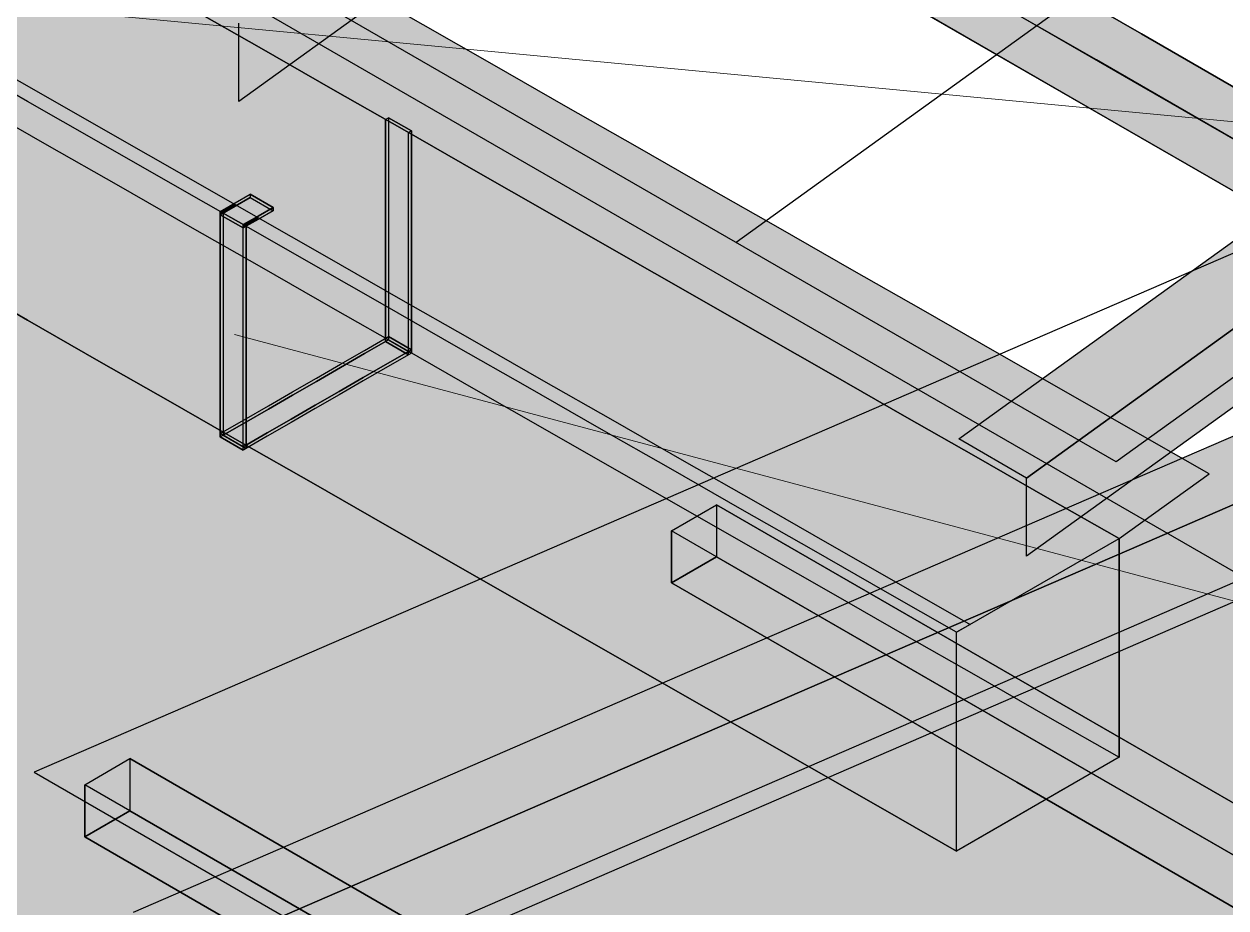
# Model space of a CAD drawing. Header units: metres. Extents: x 0 to 34.2, y 0 to 17.8.
# Drawn here: x 8.244 to 9.398, y 9.224 to 10.072 of the extents above; entities that cross this region are included whole.
import ezdxf

# ---------------------------------------------------------------- set-up
doc = ezdxf.new("R2010")
doc.units = ezdxf.units.M
doc.header["$LTSCALE"] = 0.25
doc.layers.add('ISO-ARISTAS', color=8, linetype='CONTINUOUS')
doc.layers.add('ISO-CONCRETO-SUP', color=254, linetype='CONTINUOUS', true_color=0xe8e8e8)
doc.layers.add('LLAMADAS', color=30, linetype='CONTINUOUS', lineweight=18)

msp = doc.modelspace()

# ---------------------------------------------------------------- linework, layer by layer
at = {"layer": 'ISO-ARISTAS', "color": 250}
for p, q in [((11.0175, 11.3706), (8.9278, 9.8624)), ((11.3822, 11.16), (9.2925, 9.6519)), ((9.2925, 9.6519), (7.6514, 10.5994)), ((10.3439, 10.2589), (8.2542, 9.354)), ((8.1866, 10.25), (8.8572, 9.8628)), ((9.3168, 10.0626), (8.9885, 10.2521)), ((8.9885, 10.2521), (9.3168, 10.0626)), ((9.2735, 10.0376), (8.9452, 10.2271)), ((9.2735, 10.0376), (8.9452, 10.2271)), ((8.7472, 10.212), (8.4503, 9.9977)), ((8.9885, 10.2021), (9.3168, 10.0126)), ((8.9885, 10.2021), (9.3168, 10.0126)), ((9.2735, 9.9876), (8.9452, 10.1771)), ((8.9452, 10.1771), (9.2735, 9.9876)), ((8.6273, 10.0714), (8.5587, 10.1106)), ((8.4721, 10.0486), (8.4035, 10.0878)), ((8.4035, 10.0878), (8.4721, 10.0486)), ((8.4503, 9.9977), (8.4503, 10.0728)), ((8.6959, 10.0322), (8.6273, 10.0714)), ((8.5856, 9.1626), (10.6753, 10.0675)), ((9.645, 9.8731), (9.3168, 10.0626)), ((9.3168, 10.0626), (9.645, 9.8731)), ((8.5407, 10.0094), (8.4721, 10.0486)), ((8.4721, 10.0486), (8.5407, 10.0094)), ((8.2476, 9.9978), (8.179, 10.037)), ((8.2476, 9.9978), (8.179, 10.037)), ((8.192, 10.0445), (8.2606, 10.0053)), ((9.6017, 9.8481), (9.2735, 10.0376)), ((9.6017, 9.8481), (9.2735, 10.0376)), ((8.7644, 9.993), (8.6959, 10.0322)), ((9.3168, 10.0126), (9.645, 9.8231)), ((9.3168, 10.0126), (9.645, 9.8231)), ((8.2606, 10.0053), (8.3292, 9.9661)), ((8.6093, 9.9702), (8.5407, 10.0094)), ((8.5407, 10.0094), (8.6093, 9.9702)), ((8.1977, 9.9954), (8.2663, 9.9562)), ((8.1977, 9.9954), (8.2663, 9.9562)), ((8.3162, 9.9586), (8.2476, 9.9978)), ((8.3162, 9.9586), (8.2476, 9.9978)), ((8.833, 9.9538), (8.7644, 9.993)), ((8.5913, 9.9806), (8.594, 9.9822)), ((8.5913, 9.9806), (8.594, 9.9822)), ((8.5913, 9.9539), (8.5913, 9.9806)), ((8.6133, 9.9679), (8.5913, 9.9806)), ((8.5913, 9.9806), (8.5913, 9.9539)), ((8.6133, 9.9679), (8.5913, 9.9806)), ((8.594, 9.9822), (8.594, 9.9555)), ((8.616, 9.9695), (8.594, 9.9822)), ((8.594, 9.9822), (8.594, 9.9555)), ((8.594, 9.9822), (8.616, 9.9695)), ((9.6017, 9.7981), (9.2735, 9.9876)), ((9.2735, 9.9876), (9.6017, 9.7981)), ((8.3292, 9.9661), (8.3978, 9.9269)), ((8.6778, 9.931), (8.6093, 9.9702)), ((8.6093, 9.9702), (8.6778, 9.931)), ((8.6133, 9.9679), (8.616, 9.9695)), ((8.616, 9.9695), (8.6133, 9.9679)), ((8.6133, 9.9412), (8.6133, 9.9679)), ((8.6133, 9.9412), (8.6133, 9.9679)), ((8.616, 9.9428), (8.616, 9.9695)), ((8.616, 9.9695), (8.616, 9.9428)), ((8.2663, 9.9562), (8.3349, 9.917)), ((8.2663, 9.9562), (8.3349, 9.917)), ((8.3848, 9.9194), (8.3162, 9.9586)), ((8.3848, 9.9194), (8.3162, 9.9586)), ((8.5913, 9.9273), (8.5913, 9.9539)), ((8.5913, 9.9539), (8.5913, 9.9273)), ((8.594, 9.9555), (8.594, 9.9289)), ((8.594, 9.9555), (8.594, 9.9289)), ((8.616, 9.9162), (8.616, 9.9428)), ((8.616, 9.9428), (8.616, 9.9162)), ((8.9016, 9.9146), (8.833, 9.9538)), ((8.6133, 9.9146), (8.6133, 9.9412)), ((8.6133, 9.9146), (8.6133, 9.9412)), ((8.7464, 9.8918), (8.6778, 9.931)), ((8.6778, 9.931), (8.7464, 9.8918)), ((8.4534, 9.8802), (8.3848, 9.9194)), ((8.4534, 9.8802), (8.3848, 9.9194)), ((8.3978, 9.9269), (8.4664, 9.8877)), ((8.5913, 9.9006), (8.5913, 9.9273)), ((8.5913, 9.9273), (8.5913, 9.9006)), ((8.594, 9.9289), (8.594, 9.9022)), ((8.594, 9.9289), (8.594, 9.9022)), ((8.3349, 9.917), (8.4035, 9.8778)), ((8.3349, 9.917), (8.4035, 9.8778)), ((8.447, 9.9004), (8.4614, 9.9087)), ((8.447, 9.9004), (8.4614, 9.9087)), ((8.4614, 9.9087), (8.4614, 9.9056)), ((8.4834, 9.896), (8.4614, 9.9087)), ((8.4614, 9.9087), (8.4614, 9.9056)), ((8.4614, 9.9087), (8.4834, 9.896)), ((8.6133, 9.8879), (8.6133, 9.9146)), ((8.6133, 9.8879), (8.6133, 9.9146)), ((8.616, 9.8895), (8.616, 9.9162)), ((8.616, 9.9162), (8.616, 9.8895)), ((8.9702, 9.8754), (8.9016, 9.9146)), ((8.4327, 9.8922), (8.447, 9.9004)), ((8.4327, 9.8922), (8.447, 9.9004)), ((8.447, 9.8973), (8.4327, 9.889)), ((8.4327, 9.889), (8.447, 9.8973)), ((8.4614, 9.9056), (8.447, 9.8973)), ((8.447, 9.8973), (8.4614, 9.9056)), ((8.4614, 9.9056), (8.4834, 9.8929)), ((8.4614, 9.9056), (8.4834, 9.8929)), ((8.5913, 9.874), (8.5913, 9.9006)), ((8.5913, 9.9006), (8.5913, 9.874)), ((8.594, 9.9022), (8.594, 9.8756)), ((8.594, 9.9022), (8.594, 9.8756)), ((8.4327, 9.889), (8.4327, 9.8922)), ((8.4547, 9.8795), (8.4327, 9.8922)), ((8.4547, 9.8795), (8.4327, 9.8922)), ((8.4327, 9.8922), (8.4327, 9.889)), ((8.4327, 9.889), (8.4354, 9.8906)), ((8.4327, 9.889), (8.4354, 9.8906)), ((8.4327, 9.8623), (8.4327, 9.889)), ((8.4547, 9.8763), (8.4327, 9.889)), ((8.4327, 9.889), (8.4327, 9.8623)), ((8.4547, 9.8763), (8.4327, 9.889)), ((8.4547, 9.8763), (8.4327, 9.889)), ((8.4327, 9.889), (8.4547, 9.8763)), ((8.4354, 9.8906), (8.4354, 9.8639)), ((8.4574, 9.8779), (8.4354, 9.8906)), ((8.4354, 9.8906), (8.4354, 9.8639)), ((8.4354, 9.8906), (8.4574, 9.8779)), ((8.469, 9.8877), (8.4547, 9.8795)), ((8.4547, 9.8795), (8.469, 9.8877)), ((8.4664, 9.8877), (8.535, 9.8485)), ((8.4834, 9.896), (8.469, 9.8877)), ((8.469, 9.8877), (8.4834, 9.896)), ((8.4834, 9.8929), (8.469, 9.8846)), ((8.4834, 9.8929), (8.469, 9.8846)), ((8.4834, 9.8929), (8.4834, 9.896)), ((8.4834, 9.896), (8.4834, 9.8929)), ((8.6133, 9.8613), (8.6133, 9.8879)), ((8.6133, 9.8613), (8.6133, 9.8879)), ((8.616, 9.8629), (8.616, 9.8895)), ((8.616, 9.8895), (8.616, 9.8629)), ((8.815, 9.8526), (8.7464, 9.8918)), ((8.7464, 9.8918), (8.815, 9.8526)), ((9.1414, 9.6738), (9.4383, 9.888)), ((8.4035, 9.8778), (8.4721, 9.8386)), ((8.4035, 9.8778), (8.4721, 9.8386)), ((8.522, 9.841), (8.4534, 9.8802)), ((8.522, 9.841), (8.4534, 9.8802)), ((8.469, 9.8846), (8.4547, 9.8763)), ((8.469, 9.8846), (8.4547, 9.8763)), ((8.4547, 9.8763), (8.4547, 9.8795)), ((8.4547, 9.8763), (8.4547, 9.8795)), ((8.4547, 9.8763), (8.4574, 9.8779)), ((8.4574, 9.8779), (8.4547, 9.8763)), ((8.4547, 9.8496), (8.4547, 9.8763)), ((8.4547, 9.8496), (8.4547, 9.8763)), ((8.4574, 9.8512), (8.4574, 9.8779)), ((8.4574, 9.8779), (8.4574, 9.8512)), ((8.5913, 9.8473), (8.5913, 9.874)), ((8.5913, 9.874), (8.5913, 9.8473)), ((8.594, 9.8756), (8.594, 9.8489)), ((8.594, 9.8756), (8.594, 9.8489)), ((9.0388, 9.8362), (8.9702, 9.8754)), ((8.4327, 9.8357), (8.4327, 9.8623)), ((8.4327, 9.8623), (8.4327, 9.8357)), ((8.4354, 9.8639), (8.4354, 9.8373)), ((8.4354, 9.8639), (8.4354, 9.8373)), ((8.616, 9.8362), (8.616, 9.8629)), ((8.616, 9.8629), (8.616, 9.8362)), ((8.8572, 9.8628), (9.5279, 9.4756)), ((8.4574, 9.8246), (8.4574, 9.8512)), ((8.4574, 9.8512), (8.4574, 9.8246)), ((8.6133, 9.8346), (8.6133, 9.8613)), ((8.6133, 9.8346), (8.6133, 9.8613)), ((8.8836, 9.8134), (8.815, 9.8526)), ((8.815, 9.8526), (8.8836, 9.8134)), ((9.5033, 9.8505), (9.2063, 9.6363)), ((9.2063, 9.6363), (9.5033, 9.8505)), ((8.4547, 9.823), (8.4547, 9.8496)), ((8.4547, 9.823), (8.4547, 9.8496)), ((8.4721, 9.8386), (8.5407, 9.7994)), ((8.4721, 9.8386), (8.5407, 9.7994)), ((8.5905, 9.8018), (8.522, 9.841)), ((8.5905, 9.8018), (8.522, 9.841)), ((8.535, 9.8485), (8.6035, 9.8093)), ((8.5913, 9.8207), (8.5913, 9.8473)), ((8.5913, 9.8473), (8.5913, 9.8207)), ((8.594, 9.8489), (8.594, 9.8223)), ((8.594, 9.8489), (8.594, 9.8223)), ((8.2476, 9.7878), (8.179, 9.827)), ((8.179, 9.827), (8.2476, 9.7878)), ((8.4327, 9.809), (8.4327, 9.8357)), ((8.4327, 9.8357), (8.4327, 9.809)), ((8.4354, 9.8373), (8.4354, 9.8106)), ((8.4354, 9.8373), (8.4354, 9.8106)), ((8.6133, 9.808), (8.6133, 9.8346)), ((8.6133, 9.808), (8.6133, 9.8346)), ((8.616, 9.8096), (8.616, 9.8362)), ((8.616, 9.8362), (8.616, 9.8096)), ((9.1074, 9.797), (9.0388, 9.8362)), ((8.4547, 9.7963), (8.4547, 9.823)), ((8.4547, 9.7963), (8.4547, 9.823)), ((8.4574, 9.7979), (8.4574, 9.8246)), ((8.4574, 9.8246), (8.4574, 9.7979)), ((8.5913, 9.794), (8.5913, 9.8207)), ((8.5913, 9.8207), (8.5913, 9.794)), ((8.594, 9.8223), (8.594, 9.7956)), ((8.594, 9.8223), (8.594, 9.7956)), ((8.4327, 9.7824), (8.4327, 9.809)), ((8.4327, 9.809), (8.4327, 9.7824)), ((8.4354, 9.8106), (8.4354, 9.784)), ((8.4354, 9.8106), (8.4354, 9.784)), ((8.6035, 9.8093), (8.6721, 9.7701)), ((8.6133, 9.7813), (8.6133, 9.808)), ((8.6133, 9.7813), (8.6133, 9.808)), ((8.616, 9.7829), (8.616, 9.8096)), ((8.616, 9.8096), (8.616, 9.7829)), ((8.9522, 9.7742), (8.8836, 9.8134)), ((8.8836, 9.8134), (8.9522, 9.7742)), ((8.4547, 9.7697), (8.4547, 9.7963)), ((8.4547, 9.7697), (8.4547, 9.7963)), ((8.4574, 9.7713), (8.4574, 9.7979)), ((8.4574, 9.7979), (8.4574, 9.7713)), ((8.5407, 9.7994), (8.6093, 9.7602)), ((8.5407, 9.7994), (8.6093, 9.7602)), ((8.6591, 9.7626), (8.5905, 9.8018)), ((8.6591, 9.7626), (8.5905, 9.8018)), ((8.5913, 9.7674), (8.5913, 9.794)), ((8.5913, 9.794), (8.5913, 9.7674)), ((8.594, 9.7956), (8.594, 9.769)), ((8.594, 9.7956), (8.594, 9.769)), ((9.176, 9.7578), (9.1074, 9.797)), ((8.3162, 9.7486), (8.2476, 9.7878)), ((8.2476, 9.7878), (8.3162, 9.7486)), ((8.4327, 9.7557), (8.4327, 9.7824)), ((8.4327, 9.7824), (8.4327, 9.7557)), ((8.4354, 9.784), (8.4354, 9.7573)), ((8.4354, 9.784), (8.4354, 9.7573)), ((8.6133, 9.7547), (8.6133, 9.7813)), ((8.6133, 9.7547), (8.6133, 9.7813)), ((8.616, 9.7563), (8.616, 9.7829)), ((8.616, 9.7829), (8.616, 9.7563)), ((8.4547, 9.743), (8.4547, 9.7697)), ((8.4547, 9.743), (8.4547, 9.7697)), ((8.4574, 9.7446), (8.4574, 9.7713)), ((8.4574, 9.7713), (8.4574, 9.7446)), ((8.571, 9.7588), (8.594, 9.7722)), ((8.571, 9.7588), (8.594, 9.7722)), ((8.616, 9.7595), (8.594, 9.7722)), ((8.594, 9.7722), (8.594, 9.769)), ((8.594, 9.7722), (8.594, 9.769)), ((8.594, 9.7722), (8.616, 9.7595)), ((8.6721, 9.7701), (8.7407, 9.7309)), ((9.0208, 9.735), (8.9522, 9.7742)), ((8.9522, 9.7742), (9.0208, 9.735)), ((9.5033, 9.7755), (9.2063, 9.5613)), ((8.5479, 9.7455), (8.571, 9.7588)), ((8.5479, 9.7455), (8.571, 9.7588)), ((8.594, 9.769), (8.571, 9.7557)), ((8.571, 9.7557), (8.594, 9.769)), ((8.5913, 9.7674), (8.594, 9.769)), ((8.594, 9.769), (8.5913, 9.7674)), ((8.6133, 9.7547), (8.5913, 9.7674)), ((8.5913, 9.7674), (8.6133, 9.7547)), ((8.616, 9.7595), (8.593, 9.7461)), ((8.593, 9.7461), (8.616, 9.7595)), ((8.594, 9.769), (8.616, 9.7563)), ((8.594, 9.769), (8.616, 9.7563)), ((8.594, 9.769), (8.616, 9.7563)), ((8.594, 9.769), (8.616, 9.7563)), ((8.6093, 9.7602), (8.6778, 9.721)), ((8.6093, 9.7602), (8.6778, 9.721)), ((8.616, 9.7563), (8.616, 9.7595)), ((8.616, 9.7595), (8.616, 9.7563)), ((8.7277, 9.7234), (8.6591, 9.7626)), ((8.7277, 9.7234), (8.6591, 9.7626)), ((9.2445, 9.7186), (9.176, 9.7578)), ((8.3848, 9.7094), (8.3162, 9.7486)), ((8.3162, 9.7486), (8.3848, 9.7094)), ((8.4327, 9.7291), (8.4327, 9.7557)), ((8.4327, 9.7557), (8.4327, 9.7291)), ((8.4354, 9.7573), (8.4354, 9.7307)), ((8.4354, 9.7573), (8.4354, 9.7307)), ((8.571, 9.7557), (8.5479, 9.7424)), ((8.5479, 9.7424), (8.571, 9.7557)), ((8.616, 9.7563), (8.593, 9.743)), ((8.616, 9.7563), (8.593, 9.743)), ((8.616, 9.7563), (8.6133, 9.7547)), ((8.616, 9.7563), (8.6133, 9.7547)), ((8.4547, 9.7164), (8.4547, 9.743)), ((8.4547, 9.7164), (8.4547, 9.743)), ((8.4574, 9.718), (8.4574, 9.7446)), ((8.4574, 9.7446), (8.4574, 9.718)), ((8.5249, 9.7322), (8.5479, 9.7455)), ((8.5249, 9.7322), (8.5479, 9.7455)), ((8.5479, 9.7424), (8.5249, 9.729)), ((8.5249, 9.729), (8.5479, 9.7424)), ((8.593, 9.7461), (8.5699, 9.7328)), ((8.5699, 9.7328), (8.593, 9.7461)), ((8.593, 9.743), (8.5699, 9.7297)), ((8.593, 9.743), (8.5699, 9.7297)), ((9.0894, 9.6958), (9.0208, 9.735)), ((9.0208, 9.735), (9.0894, 9.6958)), ((8.4327, 9.7024), (8.4327, 9.7291)), ((8.4327, 9.7291), (8.4327, 9.7024)), ((8.4354, 9.7307), (8.4354, 9.704)), ((8.4354, 9.7307), (8.4354, 9.704)), ((8.5018, 9.7189), (8.5249, 9.7322)), ((8.5018, 9.7189), (8.5249, 9.7322)), ((8.5249, 9.729), (8.5018, 9.7157)), ((8.5018, 9.7157), (8.5249, 9.729)), ((8.5699, 9.7328), (8.5469, 9.7195)), ((8.5469, 9.7195), (8.5699, 9.7328)), ((8.5699, 9.7297), (8.5469, 9.7163)), ((8.5699, 9.7297), (8.5469, 9.7163)), ((8.7963, 9.6842), (8.7277, 9.7234)), ((8.7963, 9.6842), (8.7277, 9.7234)), ((8.7407, 9.7309), (8.8093, 9.6917)), ((9.5367, 9.7335), (9.2398, 9.605)), ((8.4547, 9.6897), (8.4547, 9.7164)), ((8.4547, 9.6897), (8.4547, 9.7164)), ((8.4574, 9.6913), (8.4574, 9.718)), ((8.4574, 9.718), (8.4574, 9.6913)), ((8.4788, 9.7056), (8.5018, 9.7189)), ((8.4788, 9.7056), (8.5018, 9.7189)), ((8.5018, 9.7157), (8.4788, 9.7024)), ((8.4788, 9.7024), (8.5018, 9.7157)), ((8.5469, 9.7195), (8.5238, 9.7062)), ((8.5238, 9.7062), (8.5469, 9.7195)), ((8.5469, 9.7163), (8.5238, 9.703)), ((8.5469, 9.7163), (8.5238, 9.703)), ((8.6778, 9.721), (8.7464, 9.6818)), ((8.6778, 9.721), (8.7464, 9.6818)), ((9.3131, 9.6794), (9.2445, 9.7186)), ((8.4534, 9.6702), (8.3848, 9.7094)), ((8.3848, 9.7094), (8.4534, 9.6702)), ((8.4327, 9.6758), (8.4327, 9.7024)), ((8.4327, 9.7024), (8.4327, 9.6758)), ((8.4354, 9.704), (8.4354, 9.6774)), ((8.4354, 9.704), (8.4354, 9.6774)), ((8.4557, 9.6923), (8.4788, 9.7056)), ((8.4557, 9.6923), (8.4788, 9.7056)), ((8.4788, 9.7024), (8.4557, 9.6891)), ((8.4557, 9.6891), (8.4788, 9.7024)), ((8.5238, 9.7062), (8.5008, 9.6929)), ((8.5008, 9.6929), (8.5238, 9.7062)), ((8.5238, 9.703), (8.5008, 9.6897)), ((8.5238, 9.703), (8.5008, 9.6897)), ((8.4327, 9.679), (8.4557, 9.6923)), ((8.4327, 9.679), (8.4557, 9.6923)), ((8.4557, 9.6891), (8.4327, 9.6758)), ((8.4327, 9.6758), (8.4557, 9.6891)), ((8.4547, 9.6631), (8.4547, 9.6897)), ((8.4547, 9.6631), (8.4547, 9.6897)), ((8.4574, 9.6647), (8.4574, 9.6913)), ((8.4574, 9.6913), (8.4574, 9.6647)), ((8.5008, 9.6929), (8.4777, 9.6796)), ((8.4777, 9.6796), (8.5008, 9.6929)), ((8.5008, 9.6897), (8.4777, 9.6764)), ((8.5008, 9.6897), (8.4777, 9.6764)), ((8.8093, 9.6917), (8.8779, 9.6525)), ((9.1579, 9.6566), (9.0894, 9.6958)), ((9.0894, 9.6958), (9.1579, 9.6566)), ((9.3047, 9.5675), (9.6016, 9.696)), ((9.6016, 9.696), (9.3047, 9.5675)), ((8.4327, 9.6758), (8.4327, 9.679)), ((8.4547, 9.6663), (8.4327, 9.679)), ((8.4547, 9.6663), (8.4327, 9.679)), ((8.4327, 9.679), (8.4327, 9.6758)), ((8.4327, 9.6758), (8.4354, 9.6774)), ((8.4354, 9.6774), (8.4327, 9.6758)), ((8.4354, 9.6774), (8.4574, 9.6647)), ((8.4354, 9.6774), (8.4574, 9.6647)), ((8.4777, 9.6796), (8.4547, 9.6663)), ((8.4547, 9.6663), (8.4777, 9.6796)), ((8.7464, 9.6818), (8.815, 9.6426)), ((8.7464, 9.6818), (8.815, 9.6426)), ((8.8649, 9.645), (8.7963, 9.6842)), ((8.8649, 9.645), (8.7963, 9.6842)), ((9.3817, 9.6402), (9.3131, 9.6794)), ((8.4547, 9.6631), (8.4327, 9.6758)), ((8.4327, 9.6758), (8.4547, 9.6631)), ((8.4547, 9.6631), (8.4327, 9.6758)), ((8.4327, 9.6758), (8.4547, 9.6631)), ((8.522, 9.631), (8.4534, 9.6702)), ((8.4534, 9.6702), (8.522, 9.631)), ((8.4777, 9.6764), (8.4547, 9.6631)), ((8.4777, 9.6764), (8.4547, 9.6631)), ((8.4547, 9.6631), (8.4547, 9.6663)), ((8.4547, 9.6631), (8.4547, 9.6663)), ((9.2063, 9.6363), (9.1414, 9.6738)), ((8.4574, 9.6647), (8.4547, 9.6631)), ((8.4574, 9.6647), (8.4547, 9.6631)), ((9.2265, 9.6174), (9.1579, 9.6566)), ((9.1579, 9.6566), (9.2265, 9.6174)), ((8.815, 9.6426), (8.8836, 9.6034)), ((8.815, 9.6426), (8.8836, 9.6034)), ((8.9335, 9.6058), (8.8649, 9.645)), ((8.9335, 9.6058), (8.8649, 9.645)), ((8.8779, 9.6525), (8.9465, 9.6133)), ((8.5905, 9.5918), (8.522, 9.631)), ((8.522, 9.631), (8.5905, 9.5918)), ((9.2063, 9.5613), (9.2063, 9.6363)), ((9.3384, 9.6092), (9.3817, 9.6402)), ((9.3047, 9.4925), (9.6016, 9.621)), ((8.8656, 9.5856), (8.9089, 9.6106)), ((8.8656, 9.5856), (8.9089, 9.6106)), ((8.9089, 9.6106), (8.9089, 9.5606)), ((9.2403, 9.4193), (8.9089, 9.6106)), ((8.9089, 9.6106), (8.9089, 9.5606)), ((8.9089, 9.6106), (9.2403, 9.4193)), ((8.9465, 9.6133), (9.015, 9.5741)), ((9.2951, 9.5782), (9.2265, 9.6174)), ((9.2265, 9.6174), (9.2951, 9.5782)), ((9.2951, 9.5782), (9.3384, 9.6092)), ((8.8836, 9.6034), (8.9522, 9.5642)), ((8.8836, 9.6034), (8.9522, 9.5642)), ((9.0021, 9.5666), (8.9335, 9.6058)), ((9.0021, 9.5666), (8.9335, 9.6058)), ((9.2398, 9.605), (8.9428, 9.4764)), ((8.6591, 9.5526), (8.5905, 9.5918)), ((8.5905, 9.5918), (8.6591, 9.5526)), ((8.8656, 9.5356), (8.8656, 9.5856)), ((9.197, 9.3943), (8.8656, 9.5856)), ((9.197, 9.3943), (8.8656, 9.5856)), ((8.8656, 9.5856), (8.8656, 9.5356)), ((9.015, 9.5741), (9.0836, 9.5349)), ((9.1392, 9.4882), (9.2951, 9.5782)), ((9.2951, 9.5082), (9.2951, 9.5782)), ((9.2951, 9.5782), (9.2951, 9.3682)), ((8.9522, 9.5642), (9.0208, 9.525)), ((8.9522, 9.5642), (9.0208, 9.525)), ((9.0706, 9.5274), (9.0021, 9.5666)), ((9.0706, 9.5274), (9.0021, 9.5666)), ((9.0078, 9.4389), (9.3047, 9.5675)), ((9.3047, 9.5675), (9.0078, 9.4389)), ((8.7277, 9.5134), (8.6591, 9.5526)), ((8.6591, 9.5526), (8.7277, 9.5134)), ((8.9089, 9.5606), (8.8656, 9.5356)), ((8.8656, 9.5356), (8.9089, 9.5606)), ((8.9089, 9.5606), (9.2403, 9.3693)), ((8.9089, 9.5606), (9.2403, 9.3693)), ((9.197, 9.3443), (8.8656, 9.5356)), ((8.8656, 9.5356), (9.197, 9.3443)), ((9.1392, 9.4882), (9.0706, 9.5274)), ((9.1392, 9.4882), (9.0706, 9.5274)), ((9.0836, 9.5349), (9.1522, 9.4957)), ((9.0208, 9.525), (9.0894, 9.4858)), ((9.0208, 9.525), (9.0894, 9.4858)), ((8.7963, 9.4742), (8.7277, 9.5134)), ((8.7277, 9.5134), (8.7963, 9.4742)), ((9.2951, 9.4382), (9.2951, 9.5082)), ((9.1522, 9.4957), (9.1392, 9.4882)), ((9.0078, 9.3639), (9.3047, 9.4925)), ((9.0894, 9.4858), (9.1579, 9.4466)), ((9.0894, 9.4858), (9.1579, 9.4466)), ((9.1392, 9.2782), (9.1392, 9.4882)), ((9.1392, 9.4182), (9.1392, 9.4882)), ((8.9428, 9.4764), (8.6459, 9.3478)), ((8.8649, 9.435), (8.7963, 9.4742)), ((8.7963, 9.4742), (8.8649, 9.435)), ((9.1579, 9.4466), (9.2265, 9.4074)), ((9.1579, 9.4466), (9.2265, 9.4074)), ((9.0078, 9.4389), (8.7109, 9.3103)), ((8.7109, 9.3103), (9.0078, 9.4389)), ((8.9335, 9.3958), (8.8649, 9.435)), ((8.8649, 9.435), (8.9335, 9.3958)), ((9.2951, 9.3682), (9.2951, 9.4382)), ((9.1392, 9.3482), (9.1392, 9.4182)), ((9.5718, 9.2279), (9.2403, 9.4193)), ((9.2403, 9.4193), (9.5718, 9.2279)), ((9.2265, 9.4074), (9.2951, 9.3682)), ((9.2265, 9.4074), (9.2951, 9.3682)), ((9.0021, 9.3566), (8.9335, 9.3958)), ((8.9335, 9.3958), (9.0021, 9.3566)), ((9.5285, 9.2029), (9.197, 9.3943)), ((9.5285, 9.2029), (9.197, 9.3943)), ((8.3026, 9.3419), (8.346, 9.3669)), ((8.3026, 9.3419), (8.346, 9.3669)), ((8.346, 9.3669), (8.346, 9.3169)), ((8.6774, 9.1755), (8.346, 9.3669)), ((8.346, 9.3669), (8.346, 9.3169)), ((8.346, 9.3669), (8.6774, 9.1755)), ((9.2951, 9.3682), (9.1392, 9.2782)), ((9.2403, 9.3693), (9.5718, 9.1779)), ((9.2403, 9.3693), (9.5718, 9.1779)), ((9.2951, 9.3682), (9.2432, 9.3382)), ((8.7109, 9.2353), (9.0078, 9.3639)), ((9.0706, 9.3174), (9.0021, 9.3566)), ((9.0021, 9.3566), (9.0706, 9.3174)), ((8.2542, 9.354), (10.0771, 8.3015)), ((8.6459, 9.3478), (8.349, 9.2193)), ((9.1392, 9.2782), (9.1392, 9.3482)), ((9.5285, 9.1529), (9.197, 9.3443)), ((9.197, 9.3443), (9.5285, 9.1529)), ((8.3026, 9.2919), (8.3026, 9.3419)), ((8.6341, 9.1505), (8.3026, 9.3419)), ((8.6341, 9.1505), (8.3026, 9.3419)), ((8.3026, 9.3419), (8.3026, 9.2919)), ((9.2432, 9.3382), (9.1912, 9.3082)), ((8.346, 9.3169), (8.3026, 9.2919)), ((8.3026, 9.2919), (8.346, 9.3169)), ((8.346, 9.3169), (8.6774, 9.1255)), ((8.346, 9.3169), (8.6774, 9.1255)), ((8.4139, 9.1818), (8.7109, 9.3103)), ((8.7109, 9.3103), (8.4139, 9.1818)), ((9.1392, 9.2782), (9.0706, 9.3174)), ((9.0706, 9.3174), (9.1392, 9.2782)), ((9.1912, 9.3082), (9.1392, 9.2782)), ((8.6341, 9.1005), (8.3026, 9.2919)), ((8.3026, 9.2919), (8.6341, 9.1005)), ((8.4139, 9.1068), (8.7109, 9.2353))]:
    msp.add_line(p, q, dxfattribs=at)
at = {"layer": 'ISO-CONCRETO-SUP', "true_color": 0x575d65}
for points in [[(8.7472, 10.212), (8.4503, 9.9977), (8.7472, 10.287), (8.4503, 10.0728)], [(9.5033, 9.7755), (9.2063, 9.5613), (9.5033, 9.8505), (9.2063, 9.6363)], [(9.3047, 9.4925), (9.6016, 9.621), (9.3047, 9.5675), (9.6016, 9.696)], [(8.9089, 9.5606), (8.8656, 9.5356), (8.9089, 9.6106), (8.8656, 9.5856)], [(9.0078, 9.3639), (9.3047, 9.4925), (9.0078, 9.4389), (9.3047, 9.5675)], [(8.7109, 9.2353), (9.0078, 9.3639), (8.7109, 9.3103), (9.0078, 9.4389)], [(8.346, 9.3169), (8.3026, 9.2919), (8.346, 9.3669), (8.3026, 9.3419)], [(8.4139, 9.1068), (8.7109, 9.2353), (8.4139, 9.1818), (8.7109, 9.3103)]]:
    msp.add_solid(points, dxfattribs=at)
at = {"layer": 'ISO-CONCRETO-SUP', "true_color": 0xc9c7c0}
for points in [[(8.1866, 10.25), (8.8572, 9.8628), (7.6237, 9.925), (8.2943, 9.5378)], [(7.6237, 9.925), (8.2943, 9.5378), (7.0608, 9.6), (7.7314, 9.2128)], [(8.8572, 9.8628), (9.5279, 9.4756), (8.2943, 9.5378), (8.9649, 9.1506)], [(8.2943, 9.5378), (8.9649, 9.1506), (7.7314, 9.2128), (8.402, 8.8256)], [(9.5279, 9.4756), (10.1985, 9.0884), (8.9649, 9.1506), (9.6356, 8.7634)]]:
    msp.add_solid(points, dxfattribs=at)
at = {"layer": 'ISO-CONCRETO-SUP', "true_color": 0x6b737d}
for points in [[(8.9885, 10.2521), (9.3168, 10.0626), (8.9452, 10.2271), (9.2735, 10.0376)], [(8.9885, 10.2021), (9.3168, 10.0126), (8.9452, 10.1771), (9.2735, 9.9876)], [(9.3168, 10.0626), (9.645, 9.8731), (9.2735, 10.0376), (9.6017, 9.8481)], [(9.3168, 10.0126), (9.645, 9.8231), (9.2735, 9.9876), (9.6017, 9.7981)], [(8.9089, 9.6106), (9.2403, 9.4193), (8.8656, 9.5856), (9.197, 9.3943)], [(8.9089, 9.5606), (9.2403, 9.3693), (8.8656, 9.5356), (9.197, 9.3443)], [(9.2403, 9.4193), (9.5718, 9.2279), (9.197, 9.3943), (9.5285, 9.2029)], [(8.346, 9.3669), (8.6774, 9.1755), (8.3026, 9.3419), (8.6341, 9.1505)], [(9.2403, 9.3693), (9.5718, 9.1779), (9.197, 9.3443), (9.5285, 9.1529)], [(8.346, 9.3169), (8.6774, 9.1255), (8.3026, 9.2919), (8.6341, 9.1005)]]:
    msp.add_solid(points, dxfattribs=at)
at = {"layer": 'ISO-CONCRETO-SUP', "true_color": 0x616771}
for points in [[(8.9885, 10.2021), (9.3168, 10.0126), (8.9885, 10.2521), (9.3168, 10.0626)], [(8.9452, 10.1771), (9.2735, 9.9876), (8.9452, 10.2271), (9.2735, 10.0376)], [(9.3168, 10.0126), (9.645, 9.8231), (9.3168, 10.0626), (9.645, 9.8731)], [(9.2735, 9.9876), (9.6017, 9.7981), (9.2735, 10.0376), (9.6017, 9.8481)], [(8.9089, 9.5606), (9.2403, 9.3693), (8.9089, 9.6106), (9.2403, 9.4193)], [(8.8656, 9.5356), (9.197, 9.3443), (8.8656, 9.5856), (9.197, 9.3943)], [(9.2403, 9.3693), (9.5718, 9.1779), (9.2403, 9.4193), (9.5718, 9.2279)], [(9.197, 9.3443), (9.5285, 9.1529), (9.197, 9.3943), (9.5285, 9.2029)], [(8.346, 9.3169), (8.6774, 9.1255), (8.346, 9.3669), (8.6774, 9.1755)], [(8.3026, 9.2919), (8.6341, 9.1005), (8.3026, 9.3419), (8.6341, 9.1505)]]:
    msp.add_solid(points, dxfattribs=at)
at = {"layer": 'ISO-CONCRETO-SUP', "true_color": 0xaaadb3}
for points in [[(8.2663, 10.0962), (8.3349, 10.057), (8.2663, 10.1662), (8.3349, 10.127)], [(8.1977, 10.0654), (8.2663, 10.0262), (8.1977, 10.1354), (8.2663, 10.0962)], [(8.3349, 10.057), (8.4035, 10.0178), (8.3349, 10.127), (8.4035, 10.0878)], [(8.2663, 10.0262), (8.3349, 9.987), (8.2663, 10.0962), (8.3349, 10.057)], [(8.4035, 10.0178), (8.4721, 9.9786), (8.4035, 10.0878), (8.4721, 10.0486)], [(8.1977, 9.9954), (8.2663, 9.9562), (8.1977, 10.0654), (8.2663, 10.0262)], [(8.3349, 9.987), (8.4035, 9.9478), (8.3349, 10.057), (8.4035, 10.0178)], [(8.4721, 9.9786), (8.5407, 9.9394), (8.4721, 10.0486), (8.5407, 10.0094)], [(8.179, 9.967), (8.2476, 9.9278), (8.179, 10.037), (8.2476, 9.9978)], [(8.2663, 9.9562), (8.3349, 9.917), (8.2663, 10.0262), (8.3349, 9.987)], [(8.4035, 9.9478), (8.4721, 9.9086), (8.4035, 10.0178), (8.4721, 9.9786)], [(8.5407, 9.9394), (8.6093, 9.9002), (8.5407, 10.0094), (8.6093, 9.9702)], [(8.2476, 9.9278), (8.3162, 9.8886), (8.2476, 9.9978), (8.3162, 9.9586)], [(8.3349, 9.917), (8.4035, 9.8778), (8.3349, 9.987), (8.4035, 9.9478)], [(8.4721, 9.9086), (8.5407, 9.8694), (8.4721, 9.9786), (8.5407, 9.9394)], [(8.179, 9.897), (8.2476, 9.8578), (8.179, 9.967), (8.2476, 9.9278)], [(8.6093, 9.9002), (8.6778, 9.861), (8.6093, 9.9702), (8.6778, 9.931)], [(8.3162, 9.8886), (8.3848, 9.8494), (8.3162, 9.9586), (8.3848, 9.9194)], [(8.4035, 9.8778), (8.4721, 9.8386), (8.4035, 9.9478), (8.4721, 9.9086)], [(8.5407, 9.8694), (8.6093, 9.8302), (8.5407, 9.9394), (8.6093, 9.9002)], [(8.6778, 9.861), (8.7464, 9.8218), (8.6778, 9.931), (8.7464, 9.8918)], [(8.2476, 9.8578), (8.3162, 9.8186), (8.2476, 9.9278), (8.3162, 9.8886)], [(8.3848, 9.8494), (8.4534, 9.8102), (8.3848, 9.9194), (8.4534, 9.8802)], [(8.4721, 9.8386), (8.5407, 9.7994), (8.4721, 9.9086), (8.5407, 9.8694)], [(8.179, 9.827), (8.2476, 9.7878), (8.179, 9.897), (8.2476, 9.8578)], [(8.6093, 9.8302), (8.6778, 9.791), (8.6093, 9.9002), (8.6778, 9.861)], [(8.3162, 9.8186), (8.3848, 9.7794), (8.3162, 9.8886), (8.3848, 9.8494)], [(8.7464, 9.8218), (8.815, 9.7826), (8.7464, 9.8918), (8.815, 9.8526)], [(8.4534, 9.8102), (8.522, 9.771), (8.4534, 9.8802), (8.522, 9.841)], [(8.5407, 9.7994), (8.6093, 9.7602), (8.5407, 9.8694), (8.6093, 9.8302)], [(8.2476, 9.7878), (8.3162, 9.7486), (8.2476, 9.8578), (8.3162, 9.8186)], [(8.6778, 9.791), (8.7464, 9.7518), (8.6778, 9.861), (8.7464, 9.8218)], [(8.815, 9.7826), (8.8836, 9.7434), (8.815, 9.8526), (8.8836, 9.8134)], [(8.3848, 9.7794), (8.4534, 9.7402), (8.3848, 9.8494), (8.4534, 9.8102)], [(8.522, 9.771), (8.5905, 9.7318), (8.522, 9.841), (8.5905, 9.8018)], [(8.6093, 9.7602), (8.6778, 9.721), (8.6093, 9.8302), (8.6778, 9.791)], [(8.3162, 9.7486), (8.3848, 9.7094), (8.3162, 9.8186), (8.3848, 9.7794)], [(8.7464, 9.7518), (8.815, 9.7126), (8.7464, 9.8218), (8.815, 9.7826)], [(8.4534, 9.7402), (8.522, 9.701), (8.4534, 9.8102), (8.522, 9.771)], [(8.8836, 9.7434), (8.9522, 9.7042), (8.8836, 9.8134), (8.9522, 9.7742)], [(8.5905, 9.7318), (8.6591, 9.6926), (8.5905, 9.8018), (8.6591, 9.7626)], [(8.6778, 9.721), (8.7464, 9.6818), (8.6778, 9.791), (8.7464, 9.7518)], [(8.815, 9.7126), (8.8836, 9.6734), (8.815, 9.7826), (8.8836, 9.7434)], [(8.3848, 9.7094), (8.4534, 9.6702), (8.3848, 9.7794), (8.4534, 9.7402)], [(8.522, 9.701), (8.5905, 9.6618), (8.522, 9.771), (8.5905, 9.7318)], [(8.9522, 9.7042), (9.0208, 9.665), (8.9522, 9.7742), (9.0208, 9.735)], [(8.6591, 9.6926), (8.7277, 9.6534), (8.6591, 9.7626), (8.7277, 9.7234)], [(8.7464, 9.6818), (8.815, 9.6426), (8.7464, 9.7518), (8.815, 9.7126)], [(8.4534, 9.6702), (8.522, 9.631), (8.4534, 9.7402), (8.522, 9.701)], [(8.8836, 9.6734), (8.9522, 9.6342), (8.8836, 9.7434), (8.9522, 9.7042)], [(9.0208, 9.665), (9.0894, 9.6258), (9.0208, 9.735), (9.0894, 9.6958)], [(8.5905, 9.6618), (8.6591, 9.6226), (8.5905, 9.7318), (8.6591, 9.6926)], [(8.7277, 9.6534), (8.7963, 9.6142), (8.7277, 9.7234), (8.7963, 9.6842)], [(8.815, 9.6426), (8.8836, 9.6034), (8.815, 9.7126), (8.8836, 9.6734)], [(8.522, 9.631), (8.5905, 9.5918), (8.522, 9.701), (8.5905, 9.6618)], [(8.9522, 9.6342), (9.0208, 9.595), (8.9522, 9.7042), (9.0208, 9.665)], [(8.6591, 9.6226), (8.7277, 9.5834), (8.6591, 9.6926), (8.7277, 9.6534)], [(9.0894, 9.6258), (9.1579, 9.5866), (9.0894, 9.6958), (9.1579, 9.6566)], [(8.7963, 9.6142), (8.8649, 9.575), (8.7963, 9.6842), (8.8649, 9.645)], [(8.8836, 9.6034), (8.9522, 9.5642), (8.8836, 9.6734), (8.9522, 9.6342)], [(8.5905, 9.5918), (8.6591, 9.5526), (8.5905, 9.6618), (8.6591, 9.6226)], [(9.0208, 9.595), (9.0894, 9.5558), (9.0208, 9.665), (9.0894, 9.6258)], [(9.1579, 9.5866), (9.2265, 9.5474), (9.1579, 9.6566), (9.2265, 9.6174)], [(8.7277, 9.5834), (8.7963, 9.5442), (8.7277, 9.6534), (8.7963, 9.6142)], [(8.8649, 9.575), (8.9335, 9.5358), (8.8649, 9.645), (8.9335, 9.6058)], [(8.9522, 9.5642), (9.0208, 9.525), (8.9522, 9.6342), (9.0208, 9.595)], [(8.6591, 9.5526), (8.7277, 9.5134), (8.6591, 9.6226), (8.7277, 9.5834)], [(9.0894, 9.5558), (9.1579, 9.5166), (9.0894, 9.6258), (9.1579, 9.5866)], [(8.7963, 9.5442), (8.8649, 9.505), (8.7963, 9.6142), (8.8649, 9.575)], [(9.2265, 9.5474), (9.2951, 9.5082), (9.2265, 9.6174), (9.2951, 9.5782)], [(8.9335, 9.5358), (9.0021, 9.4966), (8.9335, 9.6058), (9.0021, 9.5666)], [(9.0208, 9.525), (9.0894, 9.4858), (9.0208, 9.595), (9.0894, 9.5558)], [(9.1579, 9.5166), (9.2265, 9.4774), (9.1579, 9.5866), (9.2265, 9.5474)], [(8.7277, 9.5134), (8.7963, 9.4742), (8.7277, 9.5834), (8.7963, 9.5442)], [(8.8649, 9.505), (8.9335, 9.4658), (8.8649, 9.575), (8.9335, 9.5358)], [(9.0021, 9.4966), (9.0706, 9.4574), (9.0021, 9.5666), (9.0706, 9.5274)], [(9.0894, 9.4858), (9.1579, 9.4466), (9.0894, 9.5558), (9.1579, 9.5166)], [(8.7963, 9.4742), (8.8649, 9.435), (8.7963, 9.5442), (8.8649, 9.505)], [(9.2265, 9.4774), (9.2951, 9.4382), (9.2265, 9.5474), (9.2951, 9.5082)], [(8.9335, 9.4658), (9.0021, 9.4266), (8.9335, 9.5358), (9.0021, 9.4966)], [(9.0706, 9.4574), (9.1392, 9.4182), (9.0706, 9.5274), (9.1392, 9.4882)], [(9.1579, 9.4466), (9.2265, 9.4074), (9.1579, 9.5166), (9.2265, 9.4774)], [(8.8649, 9.435), (8.9335, 9.3958), (8.8649, 9.505), (8.9335, 9.4658)], [(9.0021, 9.4266), (9.0706, 9.3874), (9.0021, 9.4966), (9.0706, 9.4574)], [(9.2265, 9.4074), (9.2951, 9.3682), (9.2265, 9.4774), (9.2951, 9.4382)], [(8.9335, 9.3958), (9.0021, 9.3566), (8.9335, 9.4658), (9.0021, 9.4266)], [(9.0706, 9.3874), (9.1392, 9.3482), (9.0706, 9.4574), (9.1392, 9.4182)], [(9.0021, 9.3566), (9.0706, 9.3174), (9.0021, 9.4266), (9.0706, 9.3874)], [(9.0706, 9.3174), (9.1392, 9.2782), (9.0706, 9.3874), (9.1392, 9.3482)]]:
    msp.add_solid(points, dxfattribs=at)
at = {"layer": 'ISO-CONCRETO-SUP', "true_color": 0xc1c5cc}
for points in [[(8.4035, 10.0878), (8.4721, 10.0486), (8.4468, 10.1188), (8.5154, 10.0796)], [(8.5154, 10.0796), (8.584, 10.0404), (8.5587, 10.1106), (8.6273, 10.0714)], [(8.4721, 10.0486), (8.5407, 10.0094), (8.5154, 10.0796), (8.584, 10.0404)], [(8.584, 10.0404), (8.6526, 10.0012), (8.6273, 10.0714), (8.6959, 10.0322)], [(8.5407, 10.0094), (8.6093, 9.9702), (8.584, 10.0404), (8.6526, 10.0012)], [(8.6526, 10.0012), (8.7211, 9.962), (8.6959, 10.0322), (8.7644, 9.993)], [(8.6093, 9.9702), (8.6778, 9.931), (8.6526, 10.0012), (8.7211, 9.962)], [(8.7211, 9.962), (8.7897, 9.9228), (8.7644, 9.993), (8.833, 9.9538)], [(8.6778, 9.931), (8.7464, 9.8918), (8.7211, 9.962), (8.7897, 9.9228)], [(8.7897, 9.9228), (8.8583, 9.8836), (8.833, 9.9538), (8.9016, 9.9146)], [(8.7464, 9.8918), (8.815, 9.8526), (8.7897, 9.9228), (8.8583, 9.8836)], [(8.8583, 9.8836), (8.9269, 9.8444), (8.9016, 9.9146), (8.9702, 9.8754)], [(8.815, 9.8526), (8.8836, 9.8134), (8.8583, 9.8836), (8.9269, 9.8444)], [(8.9269, 9.8444), (8.9955, 9.8052), (8.9702, 9.8754), (9.0388, 9.8362)], [(8.8836, 9.8134), (8.9522, 9.7742), (8.9269, 9.8444), (8.9955, 9.8052)], [(8.9955, 9.8052), (9.0641, 9.766), (9.0388, 9.8362), (9.1074, 9.797)], [(8.9522, 9.7742), (9.0208, 9.735), (8.9955, 9.8052), (9.0641, 9.766)], [(9.0641, 9.766), (9.1327, 9.7268), (9.1074, 9.797), (9.176, 9.7578)], [(9.0208, 9.735), (9.0894, 9.6958), (9.0641, 9.766), (9.1327, 9.7268)], [(9.1327, 9.7268), (9.2012, 9.6876), (9.176, 9.7578), (9.2445, 9.7186)], [(9.0894, 9.6958), (9.1579, 9.6566), (9.1327, 9.7268), (9.2012, 9.6876)], [(9.2012, 9.6876), (9.2698, 9.6484), (9.2445, 9.7186), (9.3131, 9.6794)], [(9.1579, 9.6566), (9.2265, 9.6174), (9.2012, 9.6876), (9.2698, 9.6484)], [(9.2698, 9.6484), (9.3384, 9.6092), (9.3131, 9.6794), (9.3817, 9.6402)], [(9.2265, 9.6174), (9.2951, 9.5782), (9.2698, 9.6484), (9.3384, 9.6092)]]:
    msp.add_solid(points, dxfattribs=at)
at = {"layer": 'ISO-CONCRETO-SUP', "true_color": 0xbcc0c7}
for points in [[(8.192, 10.0445), (8.2606, 10.0053), (8.179, 10.037), (8.2476, 9.9978)], [(8.2606, 10.0053), (8.3292, 9.9661), (8.2476, 9.9978), (8.3162, 9.9586)], [(8.1977, 9.9954), (8.2663, 9.9562), (8.1458, 9.9654), (8.2144, 9.9262)], [(8.3292, 9.9661), (8.3978, 9.9269), (8.3162, 9.9586), (8.3848, 9.9194)], [(8.2663, 9.9562), (8.3349, 9.917), (8.2144, 9.9262), (8.283, 9.887)], [(8.2144, 9.9262), (8.283, 9.887), (8.1624, 9.8962), (8.231, 9.857)], [(8.3978, 9.9269), (8.4664, 9.8877), (8.3848, 9.9194), (8.4534, 9.8802)], [(8.3349, 9.917), (8.4035, 9.8778), (8.283, 9.887), (8.3515, 9.8478)], [(8.283, 9.887), (8.3515, 9.8478), (8.231, 9.857), (8.2996, 9.8178)], [(8.4664, 9.8877), (8.535, 9.8485), (8.4534, 9.8802), (8.522, 9.841)], [(8.4035, 9.8778), (8.4721, 9.8386), (8.3515, 9.8478), (8.4201, 9.8086)], [(8.231, 9.857), (8.2996, 9.8178), (8.179, 9.827), (8.2476, 9.7878)], [(8.3515, 9.8478), (8.4201, 9.8086), (8.2996, 9.8178), (8.3682, 9.7786)], [(8.4721, 9.8386), (8.5407, 9.7994), (8.4201, 9.8086), (8.4887, 9.7694)], [(8.535, 9.8485), (8.6035, 9.8093), (8.522, 9.841), (8.5905, 9.8018)], [(8.2996, 9.8178), (8.3682, 9.7786), (8.2476, 9.7878), (8.3162, 9.7486)], [(8.4201, 9.8086), (8.4887, 9.7694), (8.3682, 9.7786), (8.4368, 9.7394)], [(8.6035, 9.8093), (8.6721, 9.7701), (8.5905, 9.8018), (8.6591, 9.7626)], [(8.5407, 9.7994), (8.6093, 9.7602), (8.4887, 9.7694), (8.5573, 9.7302)], [(8.3682, 9.7786), (8.4368, 9.7394), (8.3162, 9.7486), (8.3848, 9.7094)], [(8.4887, 9.7694), (8.5573, 9.7302), (8.4368, 9.7394), (8.5053, 9.7002)], [(8.6721, 9.7701), (8.7407, 9.7309), (8.6591, 9.7626), (8.7277, 9.7234)], [(8.6093, 9.7602), (8.6778, 9.721), (8.5573, 9.7302), (8.6259, 9.691)], [(8.4368, 9.7394), (8.5053, 9.7002), (8.3848, 9.7094), (8.4534, 9.6702)], [(8.5573, 9.7302), (8.6259, 9.691), (8.5053, 9.7002), (8.5739, 9.661)], [(8.7407, 9.7309), (8.8093, 9.6917), (8.7277, 9.7234), (8.7963, 9.6842)], [(8.6778, 9.721), (8.7464, 9.6818), (8.6259, 9.691), (8.6945, 9.6518)], [(8.5053, 9.7002), (8.5739, 9.661), (8.4534, 9.6702), (8.522, 9.631)], [(8.6259, 9.691), (8.6945, 9.6518), (8.5739, 9.661), (8.6425, 9.6218)], [(8.8093, 9.6917), (8.8779, 9.6525), (8.7963, 9.6842), (8.8649, 9.645)], [(8.7464, 9.6818), (8.815, 9.6426), (8.6945, 9.6518), (8.7631, 9.6126)], [(8.5739, 9.661), (8.6425, 9.6218), (8.522, 9.631), (8.5905, 9.5918)], [(8.6945, 9.6518), (8.7631, 9.6126), (8.6425, 9.6218), (8.7111, 9.5826)], [(8.815, 9.6426), (8.8836, 9.6034), (8.7631, 9.6126), (8.8316, 9.5734)], [(8.8779, 9.6525), (8.9465, 9.6133), (8.8649, 9.645), (8.9335, 9.6058)], [(8.6425, 9.6218), (8.7111, 9.5826), (8.5905, 9.5918), (8.6591, 9.5526)], [(8.7631, 9.6126), (8.8316, 9.5734), (8.7111, 9.5826), (8.7797, 9.5434)], [(8.9465, 9.6133), (9.015, 9.5741), (8.9335, 9.6058), (9.0021, 9.5666)], [(8.8836, 9.6034), (8.9522, 9.5642), (8.8316, 9.5734), (8.9002, 9.5342)], [(8.7111, 9.5826), (8.7797, 9.5434), (8.6591, 9.5526), (8.7277, 9.5134)], [(8.8316, 9.5734), (8.9002, 9.5342), (8.7797, 9.5434), (8.8483, 9.5042)], [(9.015, 9.5741), (9.0836, 9.5349), (9.0021, 9.5666), (9.0706, 9.5274)], [(8.9522, 9.5642), (9.0208, 9.525), (8.9002, 9.5342), (8.9688, 9.495)], [(8.7797, 9.5434), (8.8483, 9.5042), (8.7277, 9.5134), (8.7963, 9.4742)], [(8.9002, 9.5342), (8.9688, 9.495), (8.8483, 9.5042), (8.9169, 9.465)], [(9.0836, 9.5349), (9.1522, 9.4957), (9.0706, 9.5274), (9.1392, 9.4882)], [(9.0208, 9.525), (9.0894, 9.4858), (8.9688, 9.495), (9.0374, 9.4558)], [(8.8483, 9.5042), (8.9169, 9.465), (8.7963, 9.4742), (8.8649, 9.435)], [(8.9688, 9.495), (9.0374, 9.4558), (8.9169, 9.465), (8.9854, 9.4258)], [(9.0894, 9.4858), (9.1579, 9.4466), (9.0374, 9.4558), (9.106, 9.4166)], [(8.9169, 9.465), (8.9854, 9.4258), (8.8649, 9.435), (8.9335, 9.3958)], [(9.0374, 9.4558), (9.106, 9.4166), (8.9854, 9.4258), (9.054, 9.3866)], [(9.1579, 9.4466), (9.2265, 9.4074), (9.106, 9.4166), (9.1746, 9.3774)], [(8.9854, 9.4258), (9.054, 9.3866), (8.9335, 9.3958), (9.0021, 9.3566)], [(9.106, 9.4166), (9.1746, 9.3774), (9.054, 9.3866), (9.1226, 9.3474)], [(9.2265, 9.4074), (9.2951, 9.3682), (9.1746, 9.3774), (9.2432, 9.3382)], [(9.054, 9.3866), (9.1226, 9.3474), (9.0021, 9.3566), (9.0706, 9.3174)], [(9.1746, 9.3774), (9.2432, 9.3382), (9.1226, 9.3474), (9.1912, 9.3082)], [(9.1226, 9.3474), (9.1912, 9.3082), (9.0706, 9.3174), (9.1392, 9.2782)]]:
    msp.add_solid(points, dxfattribs=at)
at = {"layer": 'ISO-CONCRETO-SUP', "true_color": 0x6a7481}
for points in [[(8.594, 9.9555), (8.5913, 9.9539), (8.594, 9.9822), (8.5913, 9.9806)], [(8.616, 9.9428), (8.6133, 9.9412), (8.616, 9.9695), (8.6133, 9.9679)], [(8.594, 9.9289), (8.5913, 9.9273), (8.594, 9.9555), (8.5913, 9.9539)], [(8.616, 9.9162), (8.6133, 9.9146), (8.616, 9.9428), (8.6133, 9.9412)], [(8.594, 9.9022), (8.5913, 9.9006), (8.594, 9.9289), (8.5913, 9.9273)], [(8.4614, 9.9056), (8.447, 9.8973), (8.4614, 9.9087), (8.447, 9.9004)], [(8.616, 9.8895), (8.6133, 9.8879), (8.616, 9.9162), (8.6133, 9.9146)], [(8.447, 9.8973), (8.4327, 9.889), (8.447, 9.9004), (8.4327, 9.8922)], [(8.594, 9.8756), (8.5913, 9.874), (8.594, 9.9022), (8.5913, 9.9006)], [(8.4354, 9.8639), (8.4327, 9.8623), (8.4354, 9.8906), (8.4327, 9.889)], [(8.469, 9.8846), (8.4547, 9.8763), (8.469, 9.8877), (8.4547, 9.8795)], [(8.4834, 9.8929), (8.469, 9.8846), (8.4834, 9.896), (8.469, 9.8877)], [(8.616, 9.8629), (8.6133, 9.8613), (8.616, 9.8895), (8.6133, 9.8879)], [(8.4574, 9.8512), (8.4547, 9.8496), (8.4574, 9.8779), (8.4547, 9.8763)], [(8.594, 9.8489), (8.5913, 9.8473), (8.594, 9.8756), (8.5913, 9.874)], [(8.4354, 9.8373), (8.4327, 9.8357), (8.4354, 9.8639), (8.4327, 9.8623)], [(8.616, 9.8362), (8.6133, 9.8346), (8.616, 9.8629), (8.6133, 9.8613)], [(8.4574, 9.8246), (8.4547, 9.823), (8.4574, 9.8512), (8.4547, 9.8496)], [(8.594, 9.8223), (8.5913, 9.8207), (8.594, 9.8489), (8.5913, 9.8473)], [(8.4354, 9.8106), (8.4327, 9.809), (8.4354, 9.8373), (8.4327, 9.8357)], [(8.616, 9.8096), (8.6133, 9.808), (8.616, 9.8362), (8.6133, 9.8346)], [(8.4574, 9.7979), (8.4547, 9.7963), (8.4574, 9.8246), (8.4547, 9.823)], [(8.594, 9.7956), (8.5913, 9.794), (8.594, 9.8223), (8.5913, 9.8207)], [(8.4354, 9.784), (8.4327, 9.7824), (8.4354, 9.8106), (8.4327, 9.809)], [(8.616, 9.7829), (8.6133, 9.7813), (8.616, 9.8096), (8.6133, 9.808)], [(8.4574, 9.7713), (8.4547, 9.7697), (8.4574, 9.7979), (8.4547, 9.7963)], [(8.594, 9.769), (8.5913, 9.7674), (8.594, 9.7956), (8.5913, 9.794)], [(8.4354, 9.7573), (8.4327, 9.7557), (8.4354, 9.784), (8.4327, 9.7824)], [(8.616, 9.7563), (8.6133, 9.7547), (8.616, 9.7829), (8.6133, 9.7813)], [(8.4574, 9.7446), (8.4547, 9.743), (8.4574, 9.7713), (8.4547, 9.7697)], [(8.594, 9.769), (8.571, 9.7557), (8.594, 9.7722), (8.571, 9.7588)], [(8.571, 9.7557), (8.5479, 9.7424), (8.571, 9.7588), (8.5479, 9.7455)], [(8.616, 9.7563), (8.593, 9.743), (8.616, 9.7595), (8.593, 9.7461)], [(8.4354, 9.7307), (8.4327, 9.7291), (8.4354, 9.7573), (8.4327, 9.7557)], [(8.4574, 9.718), (8.4547, 9.7164), (8.4574, 9.7446), (8.4547, 9.743)], [(8.5479, 9.7424), (8.5249, 9.729), (8.5479, 9.7455), (8.5249, 9.7322)], [(8.593, 9.743), (8.5699, 9.7297), (8.593, 9.7461), (8.5699, 9.7328)], [(8.4354, 9.704), (8.4327, 9.7024), (8.4354, 9.7307), (8.4327, 9.7291)], [(8.5249, 9.729), (8.5018, 9.7157), (8.5249, 9.7322), (8.5018, 9.7189)], [(8.5699, 9.7297), (8.5469, 9.7163), (8.5699, 9.7328), (8.5469, 9.7195)], [(8.4574, 9.6913), (8.4547, 9.6897), (8.4574, 9.718), (8.4547, 9.7164)], [(8.5018, 9.7157), (8.4788, 9.7024), (8.5018, 9.7189), (8.4788, 9.7056)], [(8.5469, 9.7163), (8.5238, 9.703), (8.5469, 9.7195), (8.5238, 9.7062)], [(8.4354, 9.6774), (8.4327, 9.6758), (8.4354, 9.704), (8.4327, 9.7024)], [(8.4788, 9.7024), (8.4557, 9.6891), (8.4788, 9.7056), (8.4557, 9.6923)], [(8.5238, 9.703), (8.5008, 9.6897), (8.5238, 9.7062), (8.5008, 9.6929)], [(8.4557, 9.6891), (8.4327, 9.6758), (8.4557, 9.6923), (8.4327, 9.679)], [(8.4574, 9.6647), (8.4547, 9.6631), (8.4574, 9.6913), (8.4547, 9.6897)], [(8.5008, 9.6897), (8.4777, 9.6764), (8.5008, 9.6929), (8.4777, 9.6796)], [(8.4777, 9.6764), (8.4547, 9.6631), (8.4777, 9.6796), (8.4547, 9.6663)]]:
    msp.add_solid(points, dxfattribs=at)
at = {"layer": 'ISO-CONCRETO-SUP', "true_color": 0x838f9f}
for points in [[(8.594, 9.9822), (8.616, 9.9695), (8.5913, 9.9806), (8.6133, 9.9679)], [(8.4614, 9.9087), (8.4834, 9.896), (8.447, 9.9004), (8.469, 9.8877)], [(8.447, 9.9004), (8.469, 9.8877), (8.4327, 9.8922), (8.4547, 9.8795)], [(8.447, 9.8973), (8.469, 9.8846), (8.4327, 9.889), (8.4547, 9.8763)], [(8.4614, 9.9056), (8.4834, 9.8929), (8.447, 9.8973), (8.469, 9.8846)], [(8.4354, 9.8906), (8.4574, 9.8779), (8.4327, 9.889), (8.4547, 9.8763)], [(8.594, 9.7722), (8.616, 9.7595), (8.571, 9.7588), (8.593, 9.7461)], [(8.571, 9.7588), (8.593, 9.7461), (8.5479, 9.7455), (8.5699, 9.7328)], [(8.594, 9.769), (8.616, 9.7563), (8.571, 9.7557), (8.593, 9.743)], [(8.594, 9.769), (8.616, 9.7563), (8.5913, 9.7674), (8.6133, 9.7547)], [(8.571, 9.7557), (8.593, 9.743), (8.5479, 9.7424), (8.5699, 9.7297)], [(8.5479, 9.7455), (8.5699, 9.7328), (8.5249, 9.7322), (8.5469, 9.7195)], [(8.5479, 9.7424), (8.5699, 9.7297), (8.5249, 9.729), (8.5469, 9.7163)], [(8.5249, 9.7322), (8.5469, 9.7195), (8.5018, 9.7189), (8.5238, 9.7062)], [(8.5249, 9.729), (8.5469, 9.7163), (8.5018, 9.7157), (8.5238, 9.703)], [(8.5018, 9.7189), (8.5238, 9.7062), (8.4788, 9.7056), (8.5008, 9.6929)], [(8.5018, 9.7157), (8.5238, 9.703), (8.4788, 9.7024), (8.5008, 9.6897)], [(8.4788, 9.7056), (8.5008, 9.6929), (8.4557, 9.6923), (8.4777, 9.6796)], [(8.4788, 9.7024), (8.5008, 9.6897), (8.4557, 9.6891), (8.4777, 9.6764)], [(8.4557, 9.6923), (8.4777, 9.6796), (8.4327, 9.679), (8.4547, 9.6663)], [(8.4557, 9.6891), (8.4777, 9.6764), (8.4327, 9.6758), (8.4547, 9.6631)], [(8.4354, 9.6774), (8.4574, 9.6647), (8.4327, 9.6758), (8.4547, 9.6631)]]:
    msp.add_solid(points, dxfattribs=at)
at = {"layer": 'ISO-CONCRETO-SUP', "true_color": 0x768190}
for points in [[(8.5913, 9.9539), (8.6133, 9.9412), (8.5913, 9.9806), (8.6133, 9.9679)], [(8.594, 9.9555), (8.616, 9.9428), (8.594, 9.9822), (8.616, 9.9695)], [(8.5913, 9.9273), (8.6133, 9.9146), (8.5913, 9.9539), (8.6133, 9.9412)], [(8.594, 9.9289), (8.616, 9.9162), (8.594, 9.9555), (8.616, 9.9428)], [(8.5913, 9.9006), (8.6133, 9.8879), (8.5913, 9.9273), (8.6133, 9.9146)], [(8.594, 9.9022), (8.616, 9.8895), (8.594, 9.9289), (8.616, 9.9162)], [(8.4614, 9.9056), (8.4834, 9.8929), (8.4614, 9.9087), (8.4834, 9.896)], [(8.5913, 9.874), (8.6133, 9.8613), (8.5913, 9.9006), (8.6133, 9.8879)], [(8.594, 9.8756), (8.616, 9.8629), (8.594, 9.9022), (8.616, 9.8895)], [(8.4327, 9.889), (8.4547, 9.8763), (8.4327, 9.8922), (8.4547, 9.8795)], [(8.4327, 9.8623), (8.4547, 9.8496), (8.4327, 9.889), (8.4547, 9.8763)], [(8.4354, 9.8639), (8.4574, 9.8512), (8.4354, 9.8906), (8.4574, 9.8779)], [(8.5913, 9.8473), (8.6133, 9.8346), (8.5913, 9.874), (8.6133, 9.8613)], [(8.594, 9.8489), (8.616, 9.8362), (8.594, 9.8756), (8.616, 9.8629)], [(8.4327, 9.8357), (8.4547, 9.823), (8.4327, 9.8623), (8.4547, 9.8496)], [(8.4354, 9.8373), (8.4574, 9.8246), (8.4354, 9.8639), (8.4574, 9.8512)], [(8.5913, 9.8207), (8.6133, 9.808), (8.5913, 9.8473), (8.6133, 9.8346)], [(8.594, 9.8223), (8.616, 9.8096), (8.594, 9.8489), (8.616, 9.8362)], [(8.4327, 9.809), (8.4547, 9.7963), (8.4327, 9.8357), (8.4547, 9.823)], [(8.4354, 9.8106), (8.4574, 9.7979), (8.4354, 9.8373), (8.4574, 9.8246)], [(8.5913, 9.794), (8.6133, 9.7813), (8.5913, 9.8207), (8.6133, 9.808)], [(8.594, 9.7956), (8.616, 9.7829), (8.594, 9.8223), (8.616, 9.8096)], [(8.4327, 9.7824), (8.4547, 9.7697), (8.4327, 9.809), (8.4547, 9.7963)], [(8.4354, 9.784), (8.4574, 9.7713), (8.4354, 9.8106), (8.4574, 9.7979)], [(8.5913, 9.7674), (8.6133, 9.7547), (8.5913, 9.794), (8.6133, 9.7813)], [(8.594, 9.769), (8.616, 9.7563), (8.594, 9.7956), (8.616, 9.7829)], [(8.4327, 9.7557), (8.4547, 9.743), (8.4327, 9.7824), (8.4547, 9.7697)], [(8.4354, 9.7573), (8.4574, 9.7446), (8.4354, 9.784), (8.4574, 9.7713)], [(8.594, 9.769), (8.616, 9.7563), (8.594, 9.7722), (8.616, 9.7595)], [(8.4327, 9.7291), (8.4547, 9.7164), (8.4327, 9.7557), (8.4547, 9.743)], [(8.4354, 9.7307), (8.4574, 9.718), (8.4354, 9.7573), (8.4574, 9.7446)], [(8.4327, 9.7024), (8.4547, 9.6897), (8.4327, 9.7291), (8.4547, 9.7164)], [(8.4354, 9.704), (8.4574, 9.6913), (8.4354, 9.7307), (8.4574, 9.718)], [(8.4327, 9.6758), (8.4547, 9.6631), (8.4327, 9.7024), (8.4547, 9.6897)], [(8.4354, 9.6774), (8.4574, 9.6647), (8.4354, 9.704), (8.4574, 9.6913)], [(8.4327, 9.6758), (8.4547, 9.6631), (8.4327, 9.679), (8.4547, 9.6663)]]:
    msp.add_solid(points, dxfattribs=at)
at = {"layer": 'ISO-CONCRETO-SUP', "true_color": 0x6e7681}
msp.add_solid([(9.4383, 9.888), (9.5033, 9.8505), (9.1414, 9.6738), (9.2063, 9.6363)], dxfattribs=at)
at = {"layer": 'ISO-CONCRETO-SUP', "true_color": 0x686f79}
for points in [[(9.2398, 9.605), (9.3047, 9.5675), (9.5367, 9.7335), (9.6016, 9.696)], [(8.9428, 9.4764), (9.0078, 9.4389), (9.2398, 9.605), (9.3047, 9.5675)], [(8.6459, 9.3478), (8.7109, 9.3103), (8.9428, 9.4764), (9.0078, 9.4389)], [(8.349, 9.2193), (8.4139, 9.1818), (8.6459, 9.3478), (8.7109, 9.3103)]]:
    msp.add_solid(points, dxfattribs=at)
at = {"layer": 'ISO-CONCRETO-SUP', "true_color": 0xa8aaae}
msp.add_solid([(9.2951, 9.3682), (9.1392, 9.2782), (9.2951, 9.5782), (9.1392, 9.4882)], dxfattribs=at)
at = {"layer": 'LLAMADAS'}
for p, q in [((18.48, 9.1202), (6.3866, 10.2637)), ((18.48, 7.0973), (8.4464, 9.7742))]:
    msp.add_line(p, q, dxfattribs=at)
msp.add_solid([(8.4464, 9.7742), (8.5042, 9.7349), (8.5161, 9.7795)], dxfattribs=at)

doc.saveas('drawing.dxf')
